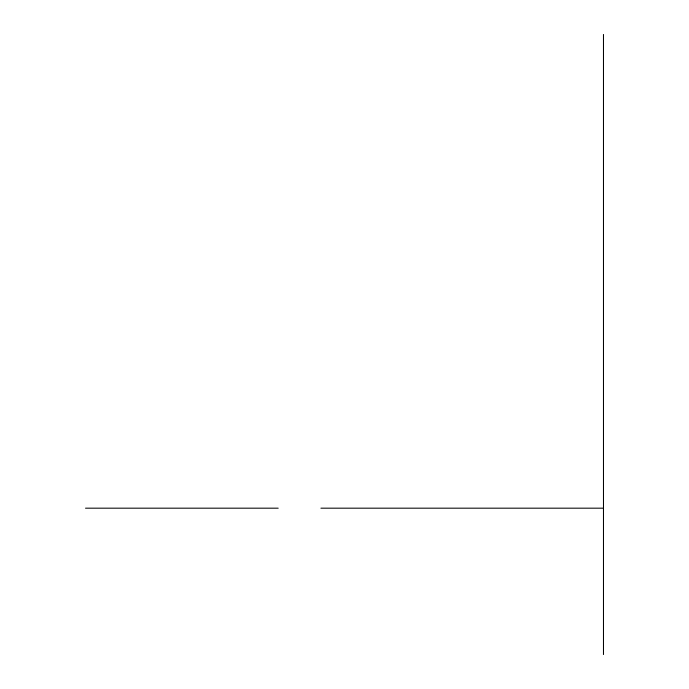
<?xml version="1.0" encoding="UTF-8"?>
<svg xmlns="http://www.w3.org/2000/svg" width="689" height="689" viewBox="0 0 689 689"><rect width="100%" height="100%" fill="white"/><g stroke="black" fill="none" stroke-linecap="round" stroke-linejoin="round"><path stroke-width="1.03" d="M85.522 508.181L278.201 508.181M320.919 508.181L603.478 508.181M603.478 34.45L603.478 654.55"/></g></svg>
